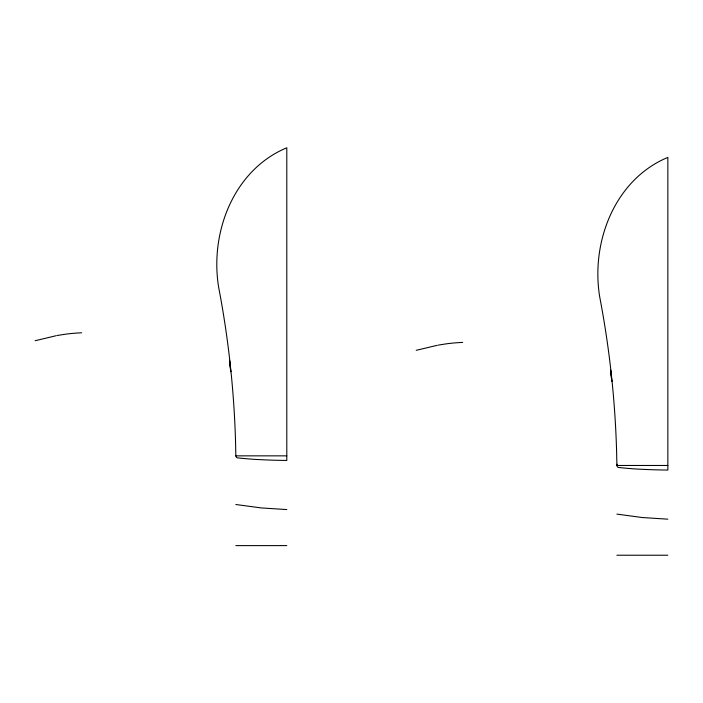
<?xml version="1.0" encoding="UTF-8"?>
<svg xmlns="http://www.w3.org/2000/svg" width="703" height="703" viewBox="0 0 703 703"><rect width="100%" height="100%" fill="white"/><g stroke="black" fill="none" stroke-linecap="round" stroke-linejoin="round"><path stroke-width="1.05" d="M617.216 464.191L616.988 466.001A27.848 6.687 0 0 0 618.139 467.425L620.872 467.723A124.431 26.108 0 0 0 633.175 468.804L637.384 469.068A124.185 22.268 0 0 0 667.85 470.061L667.85 157.393C614.396 179.652 590.573 242.755 599.791 297.351A961.678 961.678 0 0 1 610.547 367.458L612.085 381.597A972.864 972.864 0 0 1 616.636 452.653L616.9 465.465L667.85 465.465M35.15 340.727L56.222 335.691M416.202 350.331L437.275 345.305M57.207 335.498L65.177 334.233A83.534 37.127 0 0 1 81.636 332.8M438.259 345.111L446.229 343.846A83.534 37.127 0 0 1 462.688 342.405M235.839 455.852L235.936 456.388A27.848 6.687 0 0 0 237.078 457.811L239.82 458.11A124.431 26.108 0 0 0 252.122 459.191L256.331 459.454A124.185 22.268 0 0 0 286.798 460.447L286.798 147.779C233.343 170.038 209.52 233.141 218.738 287.747A961.678 961.678 0 0 1 229.494 357.845L231.023 371.984A972.864 972.864 0 0 1 235.584 443.039L235.839 455.852L286.798 455.852M235.839 545.607L286.798 545.607M616.9 555.221L667.85 555.221M667.85 519.174L642.234 517.531L616.9 514.113M286.798 509.561L261.182 507.918L235.839 504.508M611.443 377.485L610.582 369.936L611.812 381.369L611.443 377.485M230.391 367.871L229.529 360.323L230.76 371.755L230.391 367.871"/></g></svg>
